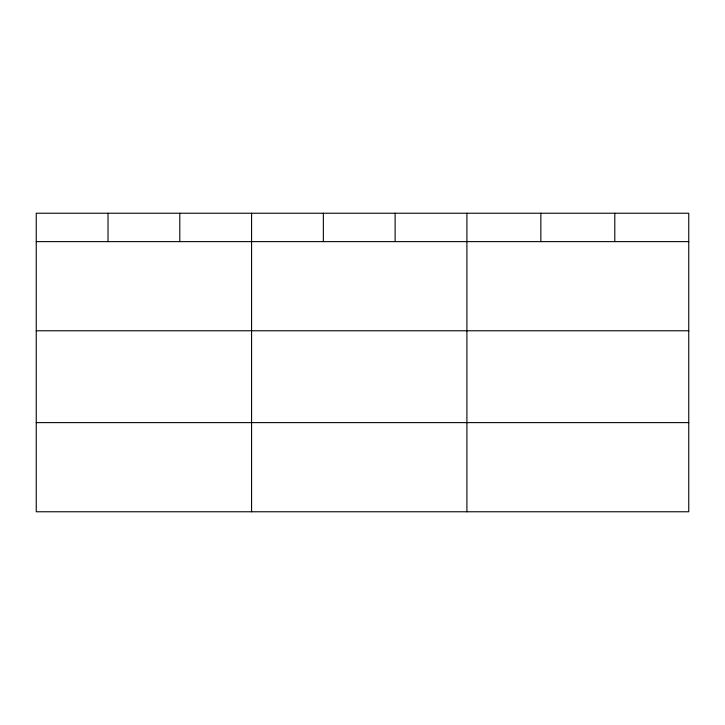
<?xml version="1.0" encoding="UTF-8"?>
<svg xmlns="http://www.w3.org/2000/svg" width="725" height="725" viewBox="0 0 725 725"><rect width="100%" height="100%" fill="white"/><g stroke="black" fill="none" stroke-linecap="round" stroke-linejoin="round"><path stroke-width="1.09" d="M688.75 330.772L688.75 213.232L36.25 213.232L36.25 511.768L688.75 511.768L688.75 330.772L36.25 330.772M36.25 241.624L688.75 241.624M36.25 422.621L688.75 422.621M614.8 213.232L614.8 241.624M540.85 213.232L540.85 241.624M466.9 213.232L466.9 511.768M395.125 213.232L395.125 241.624M323.35 213.232L323.35 241.624M251.575 213.232L251.575 511.768M179.8 213.232L179.8 241.624M108.025 213.232L108.025 241.624"/></g></svg>
